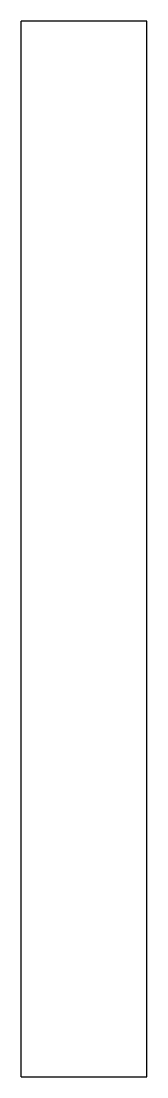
# Model space of a CAD drawing. Extents: x -13 to 3, y -68 to 68.
import ezdxf

# ---------------------------------------------------------------- set-up
doc = ezdxf.new("R2010")
doc.units = 0
doc.layers.add('VISIBLE', color=7, linetype='CONTINUOUS')

msp = doc.modelspace()

# ---------------------------------------------------------------- linework, layer by layer
at = {"layer": 'VISIBLE'}
for p, q in [((3.42, 68), (-12.84, 68)), ((-12.84, -68), (-12.84, 68)), ((3.42, -68), (3.42, 68)), ((-12.84, -68), (3.42, -68))]:
    msp.add_line(p, q, dxfattribs=at)

doc.saveas('drawing.dxf')
